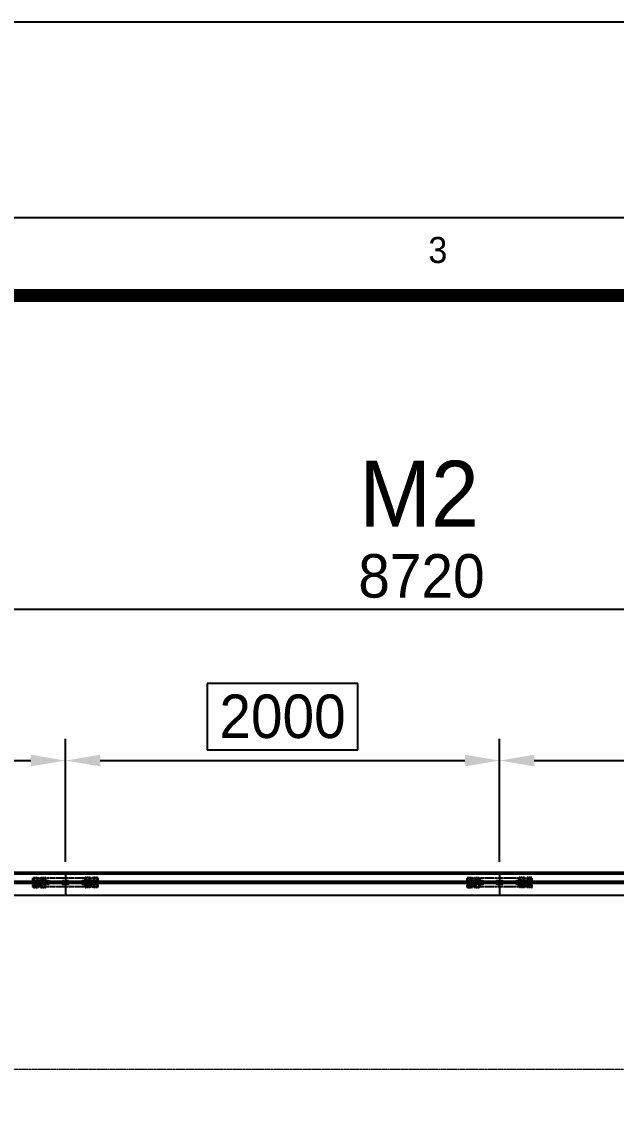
# Model space of a CAD drawing. Header units: inches. Extents: x 0 to 77285, y -118 to 40065.
# Drawn here: x 23583 to 26322, y 30608 to 35640 of the extents above; entities that cross this region are included whole.
import ezdxf
from ezdxf.enums import TextEntityAlignment as Align

# ---------------------------------------------------------------- set-up
doc = ezdxf.new("R2010")
doc.units = ezdxf.units.IN
doc.header["$LTSCALE"] = 5
doc.header["$MEASUREMENT"] = 0
for name, pattern in [('CENTER', [2, 1.25, -0.25, 0.25, -0.25]), ('HIDDEN', [0.375, 0.25, -0.125]), ('PHANTOM', [2.5, 1.25, -0.25, 0.25, -0.25, 0.25, -0.25])]:
    doc.linetypes.add(name, pattern=pattern)
for name, color, linetype in [('11', 1, 'CENTER'), ('22', 2, 'HIDDEN'), ('66', 6, 'PHANTOM'), ('B', 123, 'Continuous'), ('G', 231, 'Continuous')]:
    doc.layers.add(name, color=color, linetype=linetype)
doc.layers.add('33', color=3, linetype='PHANTOM', lineweight=9)
doc.styles.add('SCI', font='')
doc.styles.get('SCI').set_extended_font_data('Gulim')
doc.dimstyles.new('S', dxfattribs={"dimscale": 100, "dimtxt": 2.5, "dimasz": 2, "dimexe": 1.25, "dimexo": 0.625, "dimgap": -0.625, "dimtad": 1, "dimdec": 8, "dimtxsty": 'SCI', "dimcen": 2.5, "dimclrd": 1, "dimclre": 1, "dimclrt": 7, "dimadec": 8, "dimazin": 2, "dimtfac": 1, "dimtdec": 8, "dimtmove": 0, "dimatfit": 3, "dimfxl": 1, "dimarcsym": 0})
doc.dimstyles.new('SCH', dxfattribs={"dimtxt": 2.5, "dimasz": 2, "dimexe": 1.25, "dimexo": 0.625, "dimtad": 1, "dimdec": 8, "dimtxsty": 'SCI', "dimcen": 2.5, "dimclrd": 4, "dimclre": 4, "dimclrt": 7, "dimadec": 8, "dimazin": 2, "dimtfac": 1, "dimtdec": 8, "dimtmove": 0, "dimatfit": 3, "dimfxl": 1, "dimarcsym": 0})

# ---------------------------------------------------------------- blocks, each defined once
blk = doc.blocks.new('A$C60684f4e')
at = {"color": 2}
blk.add_lwpolyline([(12.5, -289.5), (12.5, -7.5), (412.5, -7.5), (412.5, -289.5)], close=True, dxfattribs=at)
at = {"color": 40, "const_width": 0.5}
blk.add_lwpolyline([(15.5, -286.5), (15.5, -10.5), (409.5, -10.5), (409.5, -286.5)], close=True, dxfattribs=at)
at = {"layer": 'Defpoints', "color": 1}
blk.add_lwpolyline([(0, -297), (0, 0), (420, 0), (420, -297)], close=True, dxfattribs=at)
at = {"color": 2, "style": 'SCI'}
blk.add_text('3', height=1, dxfattribs=at).set_placement((212.5, -8.75), align=Align.MIDDLE_CENTER)
blk = doc.blocks.new('0104-20170619.11435441')
for p, q in [((-30, 6), (-30, 21)), ((-30, 6), (-29, 6)), ((-29, 5), (-29, 6)), ((-29, 5), (-24, 5)), ((-6, 22.5), (-28.5, 22.5)), ((-28, 10.5), (-28, 19.5)), ((-28, 10.5), (-26, 10.5)), ((-10.5, 20.5), (-27, 20.5)), ((-26, 10.5), (-26, 12.5)), ((-26, 12.5), (-20.4, 12.5)), ((-22.4, 12.5), (-24.1, 12.5)), ((-23, 10.5), (-24.1, 10.5)), ((-24, 10.5), (-21, 10.5)), ((-24, 5), (-24, 10.5)), ((-21, 10.5), (-18, 8.5)), ((-20.4, 12.5), (-16, 9.6)), ((-18, -8.5), (-18, 8.5)), ((-16, 1), (-16, 9.6)), ((-16, 1), (-9.9, 1)), ((-10.5, 18.5), (-12.5, 18.5)), ((-12.5, 18.5), (-12.5, 12.9)), ((-12.5, 12.9), (-7.9, 6.1)), ((-10.5, 20.5), (-10.5, 18.5)), ((-10.5, 16.5), (-10.5, 13.5)), ((-5, 16.5), (-10.5, 16.5)), ((-10.5, 13.5), (-6.5, 7.6)), ((-4.9, 1), (-7.4, 1)), ((-6, 22.5), (-6, 21.5)), ((-5, 21.5), (-6, 21.5)), ((-4.2, 2.8), (-6, 4.5)), ((-5, 21.5), (-5, 16.5)), ((-2.8, 4.2), (-4.5, 6)), ((-1, 4.9), (-1, 7.4)), ((1, 4.9), (1, 7.4)), ((2.8, 4.2), (4.5, 6)), ((4.2, 2.8), (6, 4.5)), ((4.9, 1), (7.4, 1)), ((5, 21.5), (5, 16.5)), ((6, 21.5), (5, 21.5)), ((10.5, 16.5), (5, 16.5)), ((6, 22.5), (6, 21.5)), ((28.5, 22.5), (6, 22.5)), ((10.5, 13.5), (6.5, 7.6)), ((12.5, 12.9), (7.9, 6.1)), ((9.9, 1), (16, 1)), ((10.5, 20.5), (10.5, 18.5)), ((27, 20.5), (10.5, 20.5)), ((12.5, 18.5), (10.5, 18.5)), ((10.5, 16.5), (10.5, 13.5)), ((12.5, 18.5), (12.5, 12.9)), ((20.4, 12.5), (16, 9.6)), ((16, 1), (16, 9.6)), ((21, 10.5), (18, 8.5)), ((18, -8.5), (18, 8.5)), ((26, 12.5), (20.4, 12.5)), ((24, 10.5), (21, 10.5)), ((24, 5), (24, 10.5)), ((29, 5), (24, 5)), ((26, 10.5), (26, 12.5)), ((28, 10.5), (26, 10.5)), ((28, 10.5), (28, 19.5)), ((29, 5), (29, 6)), ((30, 6), (29, 6)), ((30, 6), (30, 21)), ((-30, -21), (-30, -6)), ((-30, -6), (-29, -6)), ((-29, -6), (-29, -5)), ((-29, -5), (-24, -5)), ((-6, -22.5), (-28.5, -22.5)), ((-28, -19.5), (-28, -10.5)), ((-28, -10.5), (-26, -10.5)), ((-10.5, -20.5), (-27, -20.5)), ((-26, -12.5), (-26, -10.5)), ((-26, -12.5), (-20.4, -12.5)), ((-24, -10.5), (-24, -5)), ((-24, -10.5), (-21, -10.5)), ((-21, -10.5), (-18, -8.5)), ((-20.4, -12.5), (-16, -9.6)), ((-16, -9.6), (-16, -1)), ((-16, -1), (-9.9, -1)), ((-12.5, -12.9), (-7.9, -6.1)), ((-12.5, -18.5), (-12.5, -12.9)), ((-10.5, -18.5), (-12.5, -18.5)), ((-10.5, -13.5), (-6.5, -7.6)), ((-10.5, -16.5), (-10.5, -13.5)), ((-5, -16.5), (-10.5, -16.5)), ((-10.5, -20.5), (-10.5, -18.5)), ((-4.9, -1), (-7.4, -1)), ((-4.2, -2.8), (-6, -4.5)), ((-6, -22.5), (-6, -21.5)), ((-5, -21.5), (-6, -21.5)), ((-5, -21.5), (-5, -16.5)), ((-2.8, -4.2), (-4.5, -6)), ((-1, -4.9), (-1, -7.4)), ((1, -4.9), (1, -7.4)), ((2.8, -4.2), (4.5, -6)), ((4.2, -2.8), (6, -4.5)), ((4.9, -1), (7.4, -1)), ((5, -21.5), (5, -16.5)), ((10.5, -16.5), (5, -16.5)), ((6, -21.5), (5, -21.5)), ((6, -22.5), (6, -21.5)), ((28.5, -22.5), (6, -22.5)), ((10.5, -13.5), (6.5, -7.6)), ((12.5, -12.9), (7.9, -6.1)), ((9.9, -1), (16, -1)), ((10.5, -16.5), (10.5, -13.5)), ((12.5, -18.5), (10.5, -18.5)), ((10.5, -20.5), (10.5, -18.5)), ((27, -20.5), (10.5, -20.5)), ((12.5, -18.5), (12.5, -12.9)), ((16, -9.6), (16, -1)), ((20.4, -12.5), (16, -9.6)), ((21, -10.5), (18, -8.5)), ((26, -12.5), (20.4, -12.5)), ((24, -10.5), (21, -10.5)), ((24, -10.5), (24, -5)), ((29, -5), (24, -5)), ((26, -12.5), (26, -10.5)), ((28, -10.5), (26, -10.5)), ((28, -19.5), (28, -10.5)), ((29, -6), (29, -5)), ((30, -6), (29, -6)), ((30, -21), (30, -6))]:
    blk.add_line(p, q)
for centre, radius, start, end in [((-28.5, 21), 1.5, 90, 180), ((-27, 19.5), 1, 90, 180), ((0, 0), 10, 142.644, 174.2608), ((0, 0), 7.5, 172.3377, 187.6623), ((0, 0), 10, 49.1403, 130.8597), ((0, 0), 7.5, 127.3377, 142.6623), ((0, 0), 5, 146.537, 168.463), ((0, 0), 5, 101.537, 123.463), ((0, 0), 7.5, 82.3377, 97.6623), ((0, 0), 5, 56.537, 78.463), ((0, 0), 5, 11.537, 33.463), ((0, 0), 7.5, 37.3377, 52.6623), ((0, 0), 7.5, 352.3377, 7.6623), ((0, 0), 10, 5.7392, 39.0281), ((0, 0), 10, 5.7392, 37.356), ((27, 19.5), 1, 0, 90), ((28.5, 21), 1.5, 0, 90), ((-28.5, -21), 1.5, 180, 270), ((-27, -19.5), 1, 180, 270), ((0, 0), 10, 185.7392, 217.356), ((0, 0), 10, 229.1403, 309.2607), ((0, 0), 7.5, 217.3377, 232.6623), ((0, 0), 5, 191.537, 213.463), ((0, 0), 10, 243.4796, 310.8597), ((0, 0), 5, 236.537, 258.463), ((0, 0), 7.5, 262.3377, 277.6623), ((0, 0), 5, 281.537, 303.463), ((0, 0), 5, 326.537, 348.463), ((0, 0), 7.5, 307.3377, 322.6623), ((0, 0), 10, 320.9719, 354.2608), ((0, 0), 10, 322.644, 354.2608), ((27, -19.5), 1, 270, 0), ((28.5, -21), 1.5, 270, 0)]:
    blk.add_arc(centre, radius, start, end)
at = {"layer": '11'}
for p, q in [((0, -22.5), (0, 22.5)), ((30, 0), (-30, 0))]:
    blk.add_line(p, q, dxfattribs=at)
blk = doc.blocks.new('A$C8f69a4f7')
at = {"color": 7}
blk.add_line((0, 45.5), (0, -60), dxfattribs=at)
at = {"layer": '11'}
blk.add_line((93.4, 0), (-93.4, 0), dxfattribs=at)
at = {"layer": '66'}
for p, q in [((-90, -17), (-90, 17)), ((-87.5, 0), (-83.8, 6.5)), ((-83.8, -6.5), (-87.5, 0)), ((-87, 20), (87, 20)), ((-76.2, 6.5), (-83.8, 6.5)), ((-80, -7.3), (-80, 7.3)), ((-80, -7), (-80, 7)), ((-76.2, 6.5), (-72.5, 0)), ((-72.5, 0), (-76.2, -6.5)), ((-17.5, 0), (-13.8, 6.5)), ((-13.8, -6.5), (-17.5, 0)), ((-6.2, 6.5), (-13.8, 6.5)), ((-10, -7.3), (-10, 7.3)), ((-10, -7), (-10, 7)), ((-6.2, 6.5), (-2.5, 0)), ((-2.5, 0), (-6.2, -6.5)), ((2.5, 0), (6.2, 6.5)), ((6.2, -6.5), (2.5, 0)), ((13.8, 6.5), (6.2, 6.5)), ((10, -7.3), (10, 7.3)), ((10, -7), (10, 7)), ((13.8, 6.5), (17.5, 0)), ((17.5, 0), (13.8, -6.5)), ((72.5, 0), (76.2, 6.5)), ((76.2, -6.5), (72.5, 0)), ((83.8, 6.5), (76.2, 6.5)), ((80, -7.3), (80, 7.3)), ((80, -7), (80, 7)), ((83.8, 6.5), (87.5, 0)), ((87.5, 0), (83.8, -6.5)), ((90, -17), (90, 17)), ((-87, -20), (87, -20)), ((-76.2, -6.5), (-83.8, -6.5)), ((-6.2, -6.5), (-13.8, -6.5)), ((13.8, -6.5), (6.2, -6.5)), ((83.8, -6.5), (76.2, -6.5))]:
    blk.add_line(p, q, dxfattribs=at)
for centre, radius in [((-80, 0), 8.25), ((-80, 0), 6.5), ((-80, 0), 4.5), ((-80, 0), 4), ((-80, 0), 3.2), ((-10, 0), 8.25), ((-10, 0), 6.5), ((-10, 0), 4.5), ((-10, 0), 4), ((-10, 0), 3.2), ((10, 0), 8.25), ((10, 0), 6.5), ((10, 0), 4.5), ((10, 0), 4), ((10, 0), 3.2), ((80, 0), 8.25), ((80, 0), 6.5), ((80, 0), 4.5), ((80, 0), 4), ((80, 0), 3.2)]:
    blk.add_circle(centre, radius, dxfattribs=at)
for centre, start, end in [((-87, 17), 90, 180), ((87, 17), 0, 90), ((-87, -17), 180, 270), ((87, -17), 270, 0)]:
    blk.add_arc(centre, 3, start, end, dxfattribs=at)
at = {"layer": '22', "xscale": -1}
blk.add_blockref('0104-20170619.11435441', (-120, 0), dxfattribs=at)
at = {"layer": '22'}
blk.add_blockref('0104-20170619.11435441', (120, 0), dxfattribs=at)
blk = doc.blocks.new('A$Ca96cf7fa')
for p, q in [((-170.25, 98.5), (-8440.25, 98.5)), ((-170.25, 65), (-8440.25, 65)), ((-170.25, 55), (-8440.25, 55)), ((-170.25, 0), (-8440.25, 0))]:
    blk.add_line(p, q)
at = {"layer": '11'}
blk.add_line((-170.25, 60), (-8440.25, 60), dxfattribs=at)
at = {"layer": 'B'}
blk.add_line((-170.25, 100), (-8440.25, 100), dxfattribs=at)
at = {"layer": 'G'}
blk.add_line((-170.25, 105.5), (-8440.25, 105.5), dxfattribs=at)
at = {"xscale": -1}
for p in [(-6000.25, 60), (-4000.25, 60)]:
    blk.add_blockref('A$C8f69a4f7', p, dxfattribs=at)
at = {"layer": '22', "xscale": -1}
for p in [(-6120.25, 60), (-4120.25, 60)]:
    blk.add_blockref('0104-20170619.11435441', p, dxfattribs=at)
at = {"layer": '22'}
for p in [(-5880.25, 60), (-3880.25, 60)]:
    blk.add_blockref('0104-20170619.11435441', p, dxfattribs=at)
blk = doc.blocks.new('*D401')
at = {"color": 1, "lineweight": -2, "transparency": 16777216}
for p, q in [((22911.3, 32595.2), (22218, 32595.2)), ((22218, 32595.2), (22218, 32289.9)), ((22911.3, 32289.9), (22911.3, 32595.2)), ((21344.6, 31774), (21344.6, 32339.9)), ((23784.6, 31774), (23784.6, 32339.9)), ((22218, 32289.9), (22911.3, 32289.9)), ((21504.6, 32239.9), (23624.6, 32239.9))]:
    blk.add_line(p, q, dxfattribs=at)
at = {"color": 1, "transparency": 16777216}
for points in [[(21504.6, 32266.6), (21504.6, 32213.2), (21344.6, 32239.9)], [(23624.6, 32266.6), (23624.6, 32213.2), (23784.6, 32239.9)]]:
    blk.add_solid(points, dxfattribs=at)
at = {"layer": 'Defpoints', "color": 0, "transparency": 16777216}
for p in [(23784.6, 32239.9), (21344.6, 31724), (23784.6, 31724)]:
    blk.add_point(p, dxfattribs=at)
at = {"color": 7, "transparency": 16777216, "insert": (22564.6, 32442.5), "char_height": 200, "attachment_point": 5, "style": 'SCI'}
blk.add_mtext('2440', dxfattribs=at)
blk = doc.blocks.new('*D402')
at = {"color": 1, "lineweight": -2, "transparency": 16777216}
for p, q in [((25131.3, 32594.9), (24438, 32594.9)), ((24438, 32594.9), (24438, 32289.9)), ((25131.3, 32289.9), (25131.3, 32594.9)), ((23784.6, 31774), (23784.6, 32339.9)), ((25784.6, 31774), (25784.6, 32339.9)), ((24438, 32289.9), (25131.3, 32289.9)), ((23944.6, 32239.9), (25624.6, 32239.9))]:
    blk.add_line(p, q, dxfattribs=at)
at = {"color": 1, "transparency": 16777216}
for points in [[(23944.6, 32266.6), (23944.6, 32213.2), (23784.6, 32239.9)], [(25624.6, 32266.6), (25624.6, 32213.2), (25784.6, 32239.9)]]:
    blk.add_solid(points, dxfattribs=at)
at = {"layer": 'Defpoints', "color": 0, "transparency": 16777216}
for p in [(25784.6, 32239.9), (23784.6, 31724), (25784.6, 31724)]:
    blk.add_point(p, dxfattribs=at)
at = {"color": 7, "transparency": 16777216, "insert": (24784.6, 32442.4), "char_height": 200, "attachment_point": 5, "style": 'SCI'}
blk.add_mtext('2000', dxfattribs=at)
blk = doc.blocks.new('*D403')
at = {"color": 1, "lineweight": -2, "transparency": 16777216}
for p, q in [((28046.3, 32594.9), (27353, 32594.9)), ((27353, 32594.9), (27353, 32289.9)), ((28046.3, 32289.9), (28046.3, 32594.9)), ((25784.6, 31774), (25784.6, 32339.9)), ((29614.6, 31774), (29614.6, 32339.9)), ((27353, 32289.9), (28046.3, 32289.9)), ((25944.6, 32239.9), (29454.6, 32239.9))]:
    blk.add_line(p, q, dxfattribs=at)
at = {"color": 1, "transparency": 16777216}
for points in [[(25944.6, 32266.6), (25944.6, 32213.2), (25784.6, 32239.9)], [(29454.6, 32266.6), (29454.6, 32213.2), (29614.6, 32239.9)]]:
    blk.add_solid(points, dxfattribs=at)
at = {"layer": 'Defpoints', "color": 0, "transparency": 16777216}
for p in [(29614.6, 32239.9), (25784.6, 31724), (29614.6, 31724)]:
    blk.add_point(p, dxfattribs=at)
at = {"color": 7, "transparency": 16777216, "insert": (27699.6, 32442.4), "char_height": 200, "attachment_point": 5, "style": 'SCI'}
blk.add_mtext('3830', dxfattribs=at)
blk = doc.blocks.new('*D407')
at = {"color": 4, "lineweight": -2, "transparency": 16777216}
for p, q in [((21064.6, 31774), (21064.6, 33036)), ((29784.6, 31774), (29784.6, 33036)), ((21224.6, 32936), (29624.6, 32936))]:
    blk.add_line(p, q, dxfattribs=at)
at = {"color": 4, "transparency": 16777216}
for points in [[(21224.6, 32962.6), (21224.6, 32909.3), (21064.6, 32936)], [(29624.6, 32962.6), (29624.6, 32909.3), (29784.6, 32936)]]:
    blk.add_solid(points, dxfattribs=at)
at = {"layer": 'Defpoints', "color": 0, "transparency": 16777216}
for p in [(29784.6, 32936), (21064.6, 31724), (29784.6, 31724)]:
    blk.add_point(p, dxfattribs=at)
at = {"color": 7, "transparency": 16777216, "insert": (25424.6, 33088.6), "char_height": 200, "attachment_point": 5, "style": 'SCI'}
blk.add_mtext('8720', dxfattribs=at)

msp = doc.modelspace()

# ---------------------------------------------------------------- linework, layer by layer
at = {"layer": '33'}
msp.add_line((38024.6497809, 30818.46513729), (12454.6497809, 30818.46513729), dxfattribs=at)

# ---------------------------------------------------------------- block references
at = {"xscale": 120, "yscale": 120, "zscale": 120}
msp.add_blockref('A$C60684f4e', (0, 35640), dxfattribs=at)
msp.add_blockref('A$Ca96cf7fa', (29784.8997809, 31618.46513729))

# ---------------------------------------------------------------- texts
at = {"color": 40, "style": 'SCI'}
msp.add_text('M2', height=302.884615385, dxfattribs=at).set_placement((25138.59333359, 33468.1496388), align=Align.MIDDLE_LEFT)

# ---------------------------------------------------------------- dimensions: what is measured, and where the dimension line sits
for base, p1, p2, dimstyle, override, picture, middle in [((29784.6497808979, 32935.9761583659), (21064.649780898, 31723.9651372948), (29784.6497808979, 31723.9651372948), 'SCH', {"dimscale": 80}, '*D407', (25424.649780898, 33088.6392742114)), ((23784.649780898, 32239.8846013014), (21344.649780898, 31723.9651372948), (23784.649780898, 31723.9651372948), 'S', {"dimscale": 80}, '*D401', (22564.649780898, 32442.547717147)), ((25784.649780898, 32239.8846013014), (23784.649780898, 31723.9651372948), (25784.649780898, 31723.9651372948), 'S', {"dimscale": 80, "dimtmove": 1}, '*D402', (24784.649780898, 32442.4145613547)), ((29614.6497808979, 32239.8846013014), (25784.649780898, 31723.9651372948), (29614.6497808979, 31723.9651372949), 'S', {"dimscale": 80}, '*D403', (27699.649780898, 32442.4145613547))]:
    dim = msp.add_linear_dim(base=base, p1=p1, p2=p2, dimstyle=dimstyle, override=override)
    dim.commit()
    dim.dimension.update_dxf_attribs({"geometry": picture, "text_midpoint": middle})

doc.saveas('drawing.dxf')
